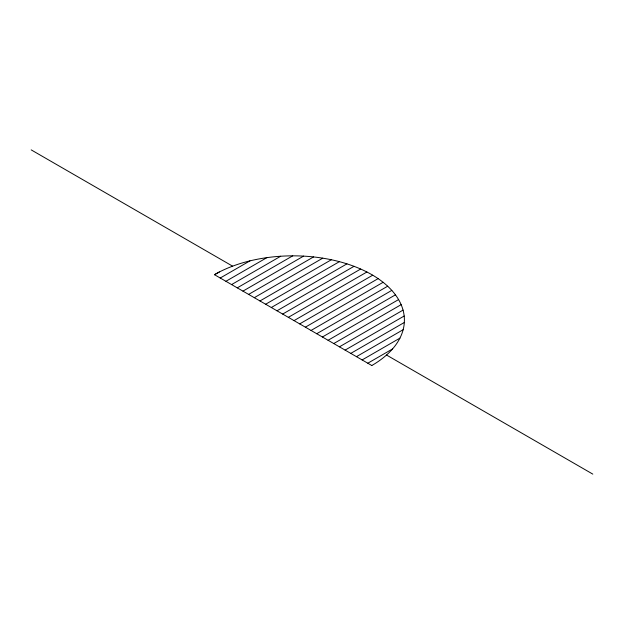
<?xml version="1.0" encoding="UTF-8"?>
<svg xmlns="http://www.w3.org/2000/svg" width="624" height="624" viewBox="0 0 624 624"><rect width="100%" height="100%" fill="white"/><g stroke="black" fill="none" stroke-linecap="round" stroke-linejoin="round"><path stroke-width="0.94" d="M214.57 274.739L219.359 271.978M220.241 278.015L249.951 260.871M225.919 281.299L266.877 257.65M231.598 284.575L280.667 256.246M237.268 287.851L292.711 255.84M242.947 291.127L303.576 256.121M248.625 294.403L313.529 256.932M254.296 297.679L322.748 258.157M259.974 300.955L331.344 259.748M265.652 304.231L339.394 261.659M271.323 307.507L346.944 263.851M277.001 310.791L354.026 266.315M282.672 314.067L360.672 269.03M288.35 317.343L366.904 271.994M294.029 320.619L372.715 275.192M299.699 323.895L378.121 278.624M305.378 327.171L383.113 282.298M311.056 330.447L387.676 286.213M316.727 333.723L391.794 290.386M322.405 336.999L395.444 294.832M328.084 340.283L398.58 299.575M333.754 343.559L401.146 304.652M339.433 346.835L403.049 310.105M345.111 350.111L404.18 316.009M350.782 353.387L404.329 322.475M356.46 356.663L403.151 329.706M362.138 359.939L399.937 338.122M367.809 363.215L392.574 348.925M31.2 149.885L232.612 266.167M386.521 355.025L592.8 474.115M371.81 365.524L214.422 274.661A111.29 64.256 0 0 1 371.81 274.661A111.29 64.256 0 0 1 371.81 365.524"/></g></svg>
